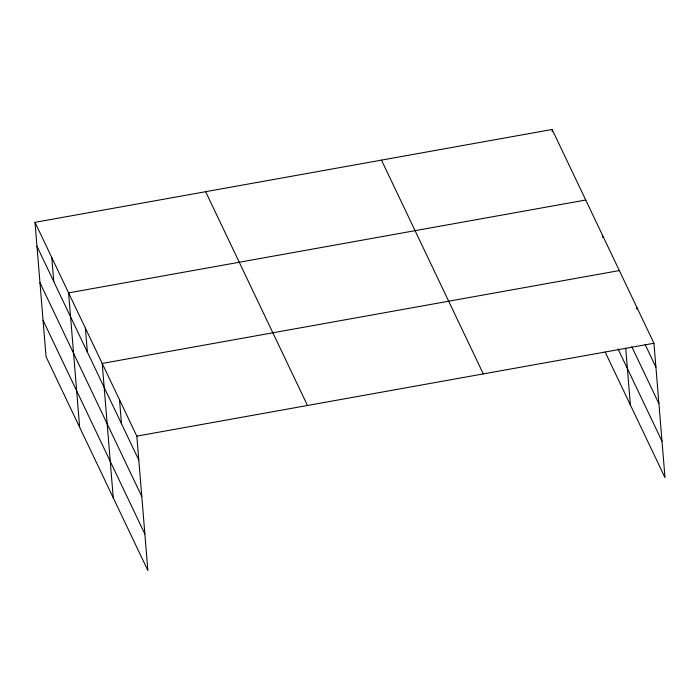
<?xml version="1.0" encoding="UTF-8"?>
<svg xmlns="http://www.w3.org/2000/svg" width="700" height="700" viewBox="0 0 700 700"><rect width="100%" height="100%" fill="white"/><g stroke="black" fill="none" stroke-linecap="round" stroke-linejoin="round"><path stroke-width="1.05" d="M35 222.338L136.824 436.126L147.875 570.526L46.051 356.738L35 222.338L552.125 129.474L653.949 343.262L665 477.662L605.176 352.056M585.725 200.025L68.6 292.889L79.651 427.289M619.325 270.567L102.209 363.44L113.251 497.84M136.824 436.126L653.949 343.262M645.155 344.601L655.918 367.194M631.776 346.675L658.919 403.646M618.048 348.924L661.999 441.21M381.474 160.116L483.298 373.905M205.651 191.695L307.475 405.484M36.969 246.277L138.793 460.066M39.961 282.73L141.794 496.519M43.05 320.285L144.883 534.074M636.641 306.915L636.816 309.094M625.704 348.127L630.376 404.976M602.525 235.296L602.709 237.475M552.125 129.474L552.3 131.644M119.516 399.787L121.485 423.719M85.4 328.169L87.369 352.1M51.8 257.618L53.769 281.549"/></g></svg>
